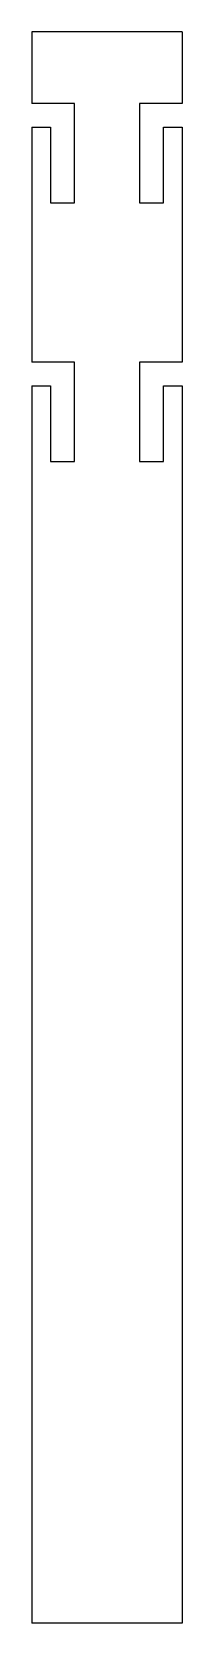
# Model space of a CAD drawing. Header units: millimetres. Extents: x -20 to 18, y -200 to 200.
import ezdxf

# ---------------------------------------------------------------- set-up
doc = ezdxf.new("R2010")
doc.units = ezdxf.units.MM

msp = doc.modelspace()

# ---------------------------------------------------------------- linework, layer by layer
at = {"color": 7, "linetype": 'Continuous', "lineweight": 25}
for p, q in [((-20, 200), (-20, 182)), ((17.78, 200), (-20, 200)), ((17.78, 200), (17.78, 182)), ((-9.3, 182), (-20, 182)), ((-9.3, 157), (-9.3, 182)), ((7.08, 182), (7.08, 157)), ((17.78, 182), (7.08, 182)), ((-20, 176), (-20, 117)), ((-20, 176), (-15.3, 176)), ((-15.3, 176), (-15.3, 157)), ((13.08, 157), (13.08, 176)), ((13.08, 176), (17.78, 176)), ((17.78, 176), (17.78, 117)), ((-15.3, 157), (-9.3, 157)), ((7.08, 157), (13.08, 157)), ((-9.3, 117), (-20, 117)), ((-9.3, 92), (-9.3, 117)), ((17.78, 117), (7.08, 117)), ((7.08, 117), (7.08, 92)), ((-20, 111), (-20, -200)), ((-20, 111), (-15.3, 111)), ((-15.3, 111), (-15.3, 92)), ((13.08, 92), (13.08, 111)), ((13.08, 111), (17.78, 111)), ((17.78, 111), (17.78, -200)), ((-15.3, 92), (-9.3, 92)), ((7.08, 92), (13.08, 92)), ((17.78, -200), (-20, -200))]:
    msp.add_line(p, q, dxfattribs=at)

doc.saveas('drawing.dxf')
